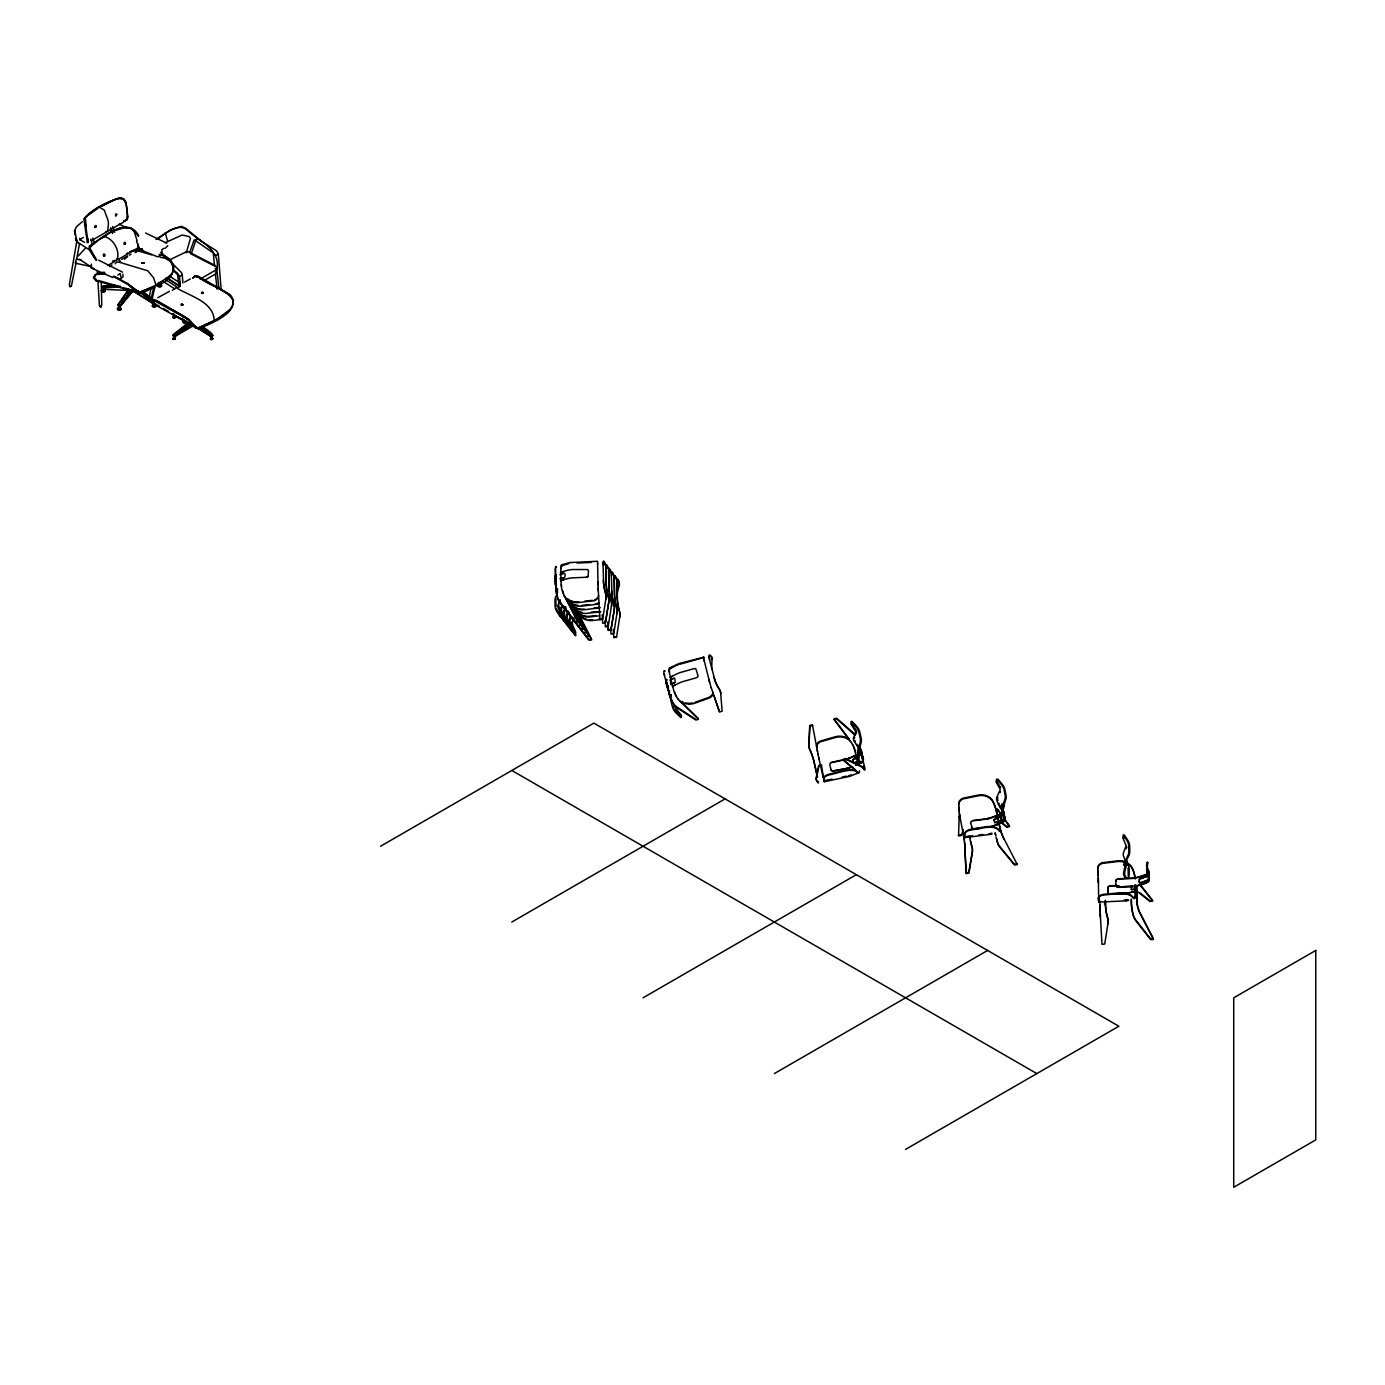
<?xml version="1.0" encoding="UTF-8"?>
<svg xmlns="http://www.w3.org/2000/svg" width="1385" height="1385" viewBox="0 0 1385 1385"><rect width="100%" height="100%" fill="white"/><g stroke="black" fill="none" stroke-linecap="round" stroke-linejoin="round"><path stroke-width="1.5" d="M179.738 317.979L198.159 328.003L214.208 320.818C213.636 301.341 189.849 296.407 176.207 287.613L172.381 290.313M167.758 245.716L165.421 248.157M1147.905 871.148L1149.169 876.601A4.761 3.74 -3.5 0 1 1147.784 880.15L1146.797 880.721A45.584 30.383 -38.1 0 1 1144.443 881.639L1142.106 882.124A17.641 11.755 -1.1 0 1 1140.98 882.47C1138.297 884.167 1138.176 877.986 1140.894 878.315A17.641 11.755 -1.1 0 0 1142.019 877.969L1143.56 877.415A47.35 31.543 -38.2 0 1 1146.503 876.48L1147.126 876.272A4.276 2.268 0.6 0 0 1148.667 874.022M104.481 287.318L104.394 289.361L128.961 290.504M192.169 324.99L192.879 326.029L174.77 336.572L174.718 334.685M138.362 244.366L137.929 248.088L130.207 251.845M158.825 282.696L158.756 284.375L158.531 282.367M959.078 817.808L959.372 816.561L960.013 818.327M859.704 745.719L859.566 748.627A19.113 13.746 -15.4 0 0 860.449 753.267L862.786 758.426A4.276 3.082 -15.4 0 1 862.18 761.317M860.154 745.667L860.033 748.575A18.628 13.4 -15.4 0 0 860.881 753.094M711.7 669.319L712.028 658.412A19.13 7.185 -14.6 0 0 711.076 656.126L710.297 655.399A9.331 1.818 68.8 0 0 709.449 659.433L714.21 677.594A8.397 1.645 68.8 0 0 718.348 687.445L719.213 688.812A19.13 12.811 -13.2 0 1 720.65 692.967L722.139 711.163L719.525 712.08L711.267 687.739M131.887 291.889L119.681 306.674C122.122 302.207 118.66 308.526 117.985 304.648L128.77 289.188M860.76 751.241L862.716 756.037A4.761 3.428 -15.4 0 1 862.249 758.98M858.371 752.713L860.726 743.97A18.559 14.681 6.2 0 0 861.054 737.616L859.895 732.405A18.559 14.681 6.2 0 0 856.796 726.398L852.052 721.395M823.902 780.396L824.231 781.729L824.04 780.655M76.192 262.371L75.292 263.011L76.106 259.722M1003.658 803.854L1003.658 802.919M161.56 254.892C179.929 260.086 175.531 279.58 158.323 284.773L160.037 286.245L160.643 284.479M158.565 284.721L159.362 285.622M100.136 306.777L101.14 306.76M99.98 306.327L100.949 306.12M159.985 282.54L160.92 281.917M214.208 320.818C222.916 316.975 241.077 304.544 229.218 294.797L197.916 276.723L194.835 276.186M127.472 218.605C126.606 211.801 128.857 195.666 117.344 198.713C106.022 203.924 92.483 208.893 84.675 218.778L88.19 242.496L87.861 238.774M232.992 304.25L233.373 301.255C227.486 288.34 209.654 286.522 199.682 277.762L194.61 276.359L192.861 278.004M1147.576 872.619L1149.221 878.696A4.778 3.74 -3.5 0 1 1148.373 881.778L1146.832 882.799A53.825 35.871 -38.1 0 1 1144.062 883.855L1142.348 884.478A18.092 12.05 -1.1 0 1 1141.205 884.825L1137.604 885.863A18.092 12.05 -1.1 0 1 1131.458 886.833L1131.787 885.673M1139.353 879.787L1141.084 878.609A18.092 12.05 -1.1 0 0 1142.227 878.246L1144.356 877.484A45.584 30.383 -38.1 0 1 1146.711 876.722L1147.715 876.341M69.302 284.929L76.937 240.332M557.116 588.625L556.58 594.13L557.185 591.932A18.628 9.833 0.6 0 0 557.151 589.231M557.566 588.66L557.03 594.165L557.636 591.966M605.435 622.229L608.725 602.008A19.13 15.027 -0.7 0 0 608.448 596.883L607.946 595.1A8.397 1.264 81 0 1 606.301 584.401L605.989 568.369A8.397 1.264 81 0 1 607.392 566.794L607.876 567.954A19.13 10.076 -1.5 0 1 608.05 568.456M666.393 679.394L666.254 680.173A4.778 3.186 -15.6 0 0 666.098 682.943L668.072 685.939M569.806 562.57L597.627 561.271L597.627 564.474M1126.542 900.821L1098.738 902.12L1098.374 881.172M76.712 259.064L79.447 243.881M149.165 297.74L151.173 287.647M853.022 759.863L857.194 757.11L858.302 757.612M71.449 285.795L75.898 263.6M862.768 761.611L862.872 761.023A17.209 13.608 6.2 0 0 862.63 757.543L861.47 752.332A17.209 13.608 6.2 0 0 860.172 748.973L859.081 747.242M164.971 279.528C180.102 273.226 171.74 256.727 159.188 254.321M173.142 271.235C175.964 263.237 167.066 257.575 160.089 257.316M137.929 248.088L138.24 246.703M151.138 298.97L153.839 286.764M151.9 299.991L155.137 286.176M996.992 781.313L997.892 779.062L1002.099 784.1A18.559 13.383 13.4 0 1 1004.991 789.9L1005.977 794.782A18.559 13.383 13.4 0 1 1005.458 800.582L1000.939 814.674A22.247 17.174 -16.1 0 0 1000.507 817.063A7.167 1.316 -77.4 0 0 1000.455 817.721L1000.472 818.241A8.448 1.939 -79.8 0 0 1000.524 818.743A9.453 2.406 -81 0 0 1000.628 819.141L1001.58 821.305A5.852 1.835 -83.9 0 0 1002.48 822.015L1003.502 821.149A4.276 3.307 -16.1 0 0 1004.506 818.068L1002.913 812.233A19.113 14.75 -16.1 0 1 1002.515 809.723M78.149 256.086L85.541 248.071M675.447 705.813C673.266 709.847 688.934 725.376 675.638 712.6A18.559 15.633 -1.6 0 1 672.331 706.471L670.963 701.018A18.559 15.633 -1.6 0 1 670.981 694.526M676.226 706.54C675.101 710.695 683.792 715.058 680.918 717.205M617.243 593.559L619.182 585.076A19.13 10.076 -1.5 0 0 618.939 581.631L618.42 580.367A9.331 1.402 81 0 0 616.862 582.115M1104.468 904.163L1105.455 900.267M123.282 276.533L121.516 277.935M159.656 255.532L157.89 256.935L140.058 249.664L136.526 241.371M994.049 819.678L997.789 817.756L994.066 819.868M101.919 290.244L104.446 290.088L102.144 289.829M191.217 253.94L196.237 239.207M862.716 761.837L861.747 762.997A5.782 2.077 -86.4 0 1 860.76 762.633L859.41 760.919A8.379 2.476 -83.9 0 1 859.185 760.469L858.96 759.101A21.641 15.564 -15.4 0 1 859.098 756.885L860.397 747.917L858.423 752.713M186.282 252.832L190.42 238.497L189.208 236.558L181.989 235.052L165.213 242.739M103.771 254.528L103.788 255.965M124.286 242.687L124.858 244.401L125.62 243.362L124.529 242.358M189.537 252.711L194.229 239.795L213.238 252.884L214.571 266.197M963.337 829.546L961.277 835.519L958.541 835.969L959.182 815.644L960.117 818.795M856.674 732.128L855.965 734.067M175.185 335.759L173.731 336.053L173.004 334.72L188.291 322.792M87.792 240.73L87.342 242.687L83.844 218.778C92.76 208.408 107.13 201.691 120.287 197.743L123.577 198.696L125.602 201.414L127.835 216.32L127.143 219.626L123.646 221.583L127.281 219.522L127.541 215.852M94.838 275.459L94.111 277.294L96.206 279.839L93.99 277.26L95.444 274.576L105.139 273.711M97.625 271.373L98.075 272.741L101.036 272.897M1126.888 846.945L1126.178 848.693M561.358 606.942C557.099 609.14 571.555 632.149 559.696 615.286A18.559 13.694 11.2 0 1 559.176 614.351M561.877 608.188C558.865 610.352 575.191 636.425 562.466 618.87A18.559 13.694 11.2 0 1 562.189 618.42M566.88 614.144L566.552 619.51M569.65 617.727L569.322 623.111M570.187 618.974C566.811 620.844 583.985 647.384 570.776 629.656A18.559 13.694 11.2 0 1 569.46 626.834M112.86 277.571L91.306 268.049L91.375 264.137M560.077 599.705L557.618 606.353L560.908 614.109L560.51 617.017L556.926 611.685A18.559 13.694 11.2 0 1 555.091 605.695L554.987 600.761A18.559 13.694 11.2 0 1 556.112 595.896M560.44 601.384C553.29 602.821 570.88 629.985 557.757 611.46M565.617 606.89L563.193 612.914L563.782 615.909M565.98 608.569C558.64 611.841 578.393 639.628 565.236 622.471A18.559 13.694 11.2 0 1 564.007 619.874M568.75 612.17C561.427 615.234 581.129 643.35 568.006 626.072A18.559 13.694 11.2 0 1 567.608 625.379M573.927 617.675L571.503 623.7L572.092 626.695M574.29 619.355C568.196 624.237 578.791 631.768 574.879 634.797M1115.877 885.05A2.787 2.077 -3.7 0 0 1118.699 887.023L1132.186 885.881M991.902 834.168L964.497 837.683L964.808 834.341A7.046 3.67 -9.9 0 1 969.379 830.29M70.86 286.158L69.7 286.591M100.828 306.916L101.33 306.31M1128.602 877.207L1128.723 876.895A17.209 12.69 11.2 0 0 1129.19 873.693L1129.104 868.759M76.625 259.324L81.022 259.791M162.01 249.612L161.647 254.39M853.073 759.638L858.181 757.474M152.748 305.566L153.596 304.475M155.674 305.185L152.939 305.618M174.856 316.594L173.766 316.23M175.116 316.628L173.038 317.2M173.766 337.888L173.263 338.979M175.116 338.286L174.614 339.186M175.376 338.684L173.038 339.567L174.614 337.784M210.589 334.945L211.23 336.053L212.753 335.534M211.264 337.888C208.72 342.043 215.887 337.784 210.762 337.992M210.381 339.204L211.628 337.819M212.874 338.684L211.005 339.308M1000.074 792.584L1000.524 791.683M561.081 574.221C566.448 569.477 566.5 580.177 561.167 578.376L561.202 580.453L566.932 578.809A18.092 12.05 -1.1 0 1 573.061 577.839L586.513 577.233A2.787 2.077 -3.8 0 0 588.192 576.212L588.469 571.001A2.787 2.077 -3.7 0 0 587.621 569.564L572.905 569.529A18.092 12.05 -1.1 0 0 566.759 570.499L561.046 572.144L561.081 574.221L559.852 574.758M173.073 313.616L174.112 314.378M861.435 762.494L860.812 763.066A5.852 2.112 -86.4 0 1 859.687 762.737L858.371 761.058A9.453 2.787 -83.9 0 1 858.215 760.729A8.448 2.285 -82.8 0 1 858.077 760.278L857.99 759.811A7.167 1.575 -80.8 0 1 857.938 759.274L857.938 759.205A22.247 15.997 -15.4 0 1 858.077 756.989L859.392 747.952L857.419 752.817L857.575 750.826L859.825 743.745A17.641 13.954 6.2 0 0 860.137 737.72L858.977 732.492A17.641 13.954 6.2 0 0 856.034 726.796L851.082 721.429L850.996 724.113L855.688 731.418L853.714 737.495A22.247 9.885 -10.4 0 0 853.385 738.88L853.385 738.932A7.167 2.008 58 0 0 853.402 739.313L853.472 739.728A8.448 1.939 55.9 0 0 853.61 740.196M70.704 286.626L69.51 286.089M97.314 270.508L97.331 273.087L103.944 272.36M1127.477 877.363L1126.195 878.228A5.852 2.458 -78.9 0 1 1125.001 877.449L1123.824 875.216A9.453 3.393 -75.9 0 1 1123.702 874.801A8.448 2.839 -74.7 0 1 1123.599 874.281L1123.581 873.814A7.167 2.077 -72.4 0 1 1123.599 873.156L1123.599 873.087A22.247 17.434 -3.5 0 1 1124.031 870.732L1125.849 861.626M153.198 300.147L152.817 302.086M854.043 763.204C866.387 755.223 852.294 768.952 852.848 759.846M131.073 289.863L120.287 305.341L117.95 305.012M118.019 305.081L127.61 291.369M131.125 290.331L120.339 305.756L118.14 305.566L119.56 304.873M121.291 302.951L124.702 298.087M128.095 293.239L130.363 290.002M1123.529 864.863L1127.321 856.64A17.641 13.019 11.2 0 0 1128.844 851.221L1128.758 846.27A17.641 13.019 11.2 0 0 1127.009 840.591L1123.235 834.947L1122.819 837.856L1126.143 845.629L1123.65 852.277A22.247 11.738 0.6 0 0 1123.218 853.835A7.167 1.956 69.3 0 0 1123.183 854.337L1123.218 854.822A8.448 1.922 66.9 0 0 1123.304 855.359L1123.322 855.393A9.453 1.922 65.7 0 0 1123.443 855.895L1125.278 860.674M186.317 252.139L188.308 251.637L214.45 265.106A3.307 1.852 53 0 1 216.649 267.98L218.882 288.132M115.18 263.791L116.755 261.869L119.456 262.267L147.779 270.785L153.614 277.9L156.055 285.206L139.591 292.287L127.351 283.579M135.678 252.226L137.842 250.131L142.793 250.027M119.993 306.76L132.198 291.975M670.253 679.897L670.998 684.415L675.222 682.389L674.668 677.992L670.253 679.897L672.054 678.91A18.092 9.608 -14 0 1 673.093 678.356M135.037 252.503L139.66 249.889M118.4 307.816C116.028 310.881 123.629 309.011 119.56 307.591M104.758 273.797L96.032 274.455M193.346 277.623L194.921 276.048M104.637 272.43L102.3 272.81M127.368 219.194L123.629 221.271M110.54 286.955L120.824 286.505L102.698 287.336C102.698 285.899 101.676 286.747 102.784 287.82L118.868 287.111M1124.43 865.088L1127.373 861.245L1125.035 870.801A21.641 16.966 -3.5 0 0 1124.637 873.121L1124.689 874.679A8.379 3.012 -75.9 0 0 1124.828 875.13L1126.092 877.519A5.782 2.424 -78.9 0 0 1127.078 878.298L1128.013 878.021M169.939 275.528L171.688 273.763M862.266 761.75L862.751 761.213A4.778 3.428 -15.4 0 0 863.219 758.253L860.258 751.172L861.66 753.371A4.276 1.904 -10.4 0 1 860.795 755.223M192.74 277.796L195.458 275.84L197.709 275.944L229.841 294.434C243.968 311.123 209.949 324.315 197.899 328.816L153.354 303.782L151.813 301.601L153.666 299.974L155.587 300.233L184.672 316.715L196.428 327.708L188.724 319.191L156.592 300.597L153.043 300.337M555.991 574.585L556.026 574.55A4.778 3.74 -3.5 0 0 555.143 577.666L556.268 581.648M666.895 679.446L666.427 679.948A17.209 14.491 -1.6 0 0 666.687 683.705M964.497 837.683L963.579 835.242M230.256 309.478L216.302 319.519L198.159 328.003M127.524 256.277L124.615 258.856L127.524 256.277L121.638 259.376M561.479 617.139L561.531 617.104A18.559 13.694 11.2 0 1 561.012 615.563M168.987 276.515L153.977 286.418M156.886 239.501C164.902 234.532 176.259 222.95 185.971 229.114C197.986 241.215 220.873 248.382 216.926 269.348L200.132 279.077M121.084 278.472L119.526 279.095L115.561 277.467M161.439 255.169L159.881 255.792M156.038 239.311L170.251 230.135L181.539 226.378L185.85 228.438L202.47 242.081M188.343 323.242L173.073 335.966L174.735 336.105L190.022 324.211M176.414 333.508L187.529 324.834M176.657 333.647L187.789 324.99M189.97 323.761L173.454 335.793M138.119 236.229C127.472 215.246 102.473 238.151 90.06 246.097L90.008 249.265L94.041 257.35M94.388 242.669L89.679 247.967L96.794 260.103M82.286 221.739L76.521 226.655L74.634 230.602L77.093 241.752M860.847 752.921L860.899 752.903A4.778 2.112 -10.4 0 0 861.608 751.034L859.721 747.883A18.628 8.275 -10.4 0 1 859.341 747.086M1135.527 892.252L1136.756 891.698L1136.808 886.036A8.345 2.303 74 0 1 1136.808 885.5M102.542 289.534L101.919 289.863C101.018 292.858 106.991 290.729 103.754 289.465M104.602 290.556L101.815 290.296M109.519 266.664L111.977 264.95M160.85 282.228L156.055 285.206M157.682 297.792L169.386 291.335M69.666 286.331L70.652 286.366M1147.957 874.073L1148.217 873.9A4.778 2.528 0.6 0 0 1149.083 871.858L1147.438 867.806A18.628 9.833 0.6 0 1 1147.178 864.43L1147.75 862.249L1147.247 867.737A18.628 14.612 -3.5 0 0 1147.524 872.74M97.539 208.564L85.281 217.255L86.13 226.603M135.817 251.793L137.513 250.772L151.606 254.857M95.825 241.786L97.4 240.834M83.342 237.372L79.655 239.917L79.811 238.307L80.642 240.176L84.433 242.306M117.863 274.992L119.751 273.849M831.502 762.65L844.677 759.828A18.092 10.682 -12.6 0 0 850.615 757.924L859.981 753.475L847.291 758.859L832.143 762.165A2.787 2.251 -10.3 0 0 829.909 764.918L830.931 769.575A2.787 2.251 -10.3 0 0 832.073 770.96L846.633 768.588A18.092 10.682 -12.6 0 0 852.571 766.684M102.386 237.787L106.576 235.381M95.842 225.72L95.063 227.434L96.067 227.365L95.513 225.599L94.734 227.296L95.963 225.859M115.699 215.731L116.565 214.692L115.457 214.069L116.028 215.852L116.79 214.138L115.561 215.593M91.289 240.748L123.369 222.223M124.84 242.358L123.992 244.124L125.1 244.072L125.083 242.635M104.048 256.225L104.031 254.199M107.614 265.556L114.695 261.471M119.023 258.96L133.202 250.772L142.136 249.058M129.359 255.204L131.021 254.251M142.136 263.167L143.988 262.89M143.901 262.804L142.049 263.081M122.919 275.373L122.867 274.161M134.657 291.56L131.177 291.473M158.323 284.773L145.512 291.525L139.47 293.17L95.877 280.67L93.418 277.814L95.963 274.317M161.127 252.295L181.573 272.724L182.266 274.888L179.461 276.515L180.344 285.068M196.531 238.22L216.579 250.823L218.311 254.078L215.506 255.706L213.706 254.148M184.569 282.107L190.351 278.939M155.258 305.444L152.991 305.098L154.93 304.839M204.218 280.497L217.306 272.949L215.246 271.893M201.518 292.893L203.405 292.893M203.405 292.962L201.518 292.962M173.263 316.75L175.202 316.68M192.048 324.938L193.311 325.129M153.545 300.233L188.1 319.554L192.619 325.267M173.263 338.407L174.752 338.061M173.038 338.858L174.995 338.563M201.396 327.31L212.84 335.568M197.362 327.951L210.987 336.572L210.935 334.737M210.762 338.407L212.355 338.252L210.641 338.286M210.555 338.858L212.494 338.563M212.13 339.186L212.13 338.2M669.959 677.49L671.483 676.624A18.092 9.608 -14 0 1 672.521 676.07M380.563 846.252L593.853 723.109L1118.872 1026.233L905.582 1149.377M672.244 686.648L673.768 685.783A18.092 9.608 -14 0 1 674.807 685.229M511.827 922.029L725.099 798.885M643.073 997.806L856.363 874.679M774.319 1073.6L987.609 950.456M671.292 684.588L673.197 683.48A18.092 9.608 -14 0 1 674.235 682.926M162.322 249.265L164.209 248.227M112.081 232.351L113.83 231.399M1001.944 813.653L1000.922 814.138A53.825 38.607 -37.8 0 0 998.118 815.28L996.404 816.025A18.092 11.894 -11.5 0 1 995.244 816.475M1002.359 821.946L1002.48 821.876A54.933 39.386 -37.8 0 1 999 823.521L998.152 823.885A17.641 11.582 -11.5 0 1 996.75 824.439M101.711 206.157C108.584 203.716 116.842 195.181 124.442 199.907L125.81 203.682M170.459 259.445L186.715 251.62M1001.632 813.48L1000.732 813.913A54.933 39.386 -37.8 0 0 997.321 815.28L996.49 815.644A17.641 11.582 -11.5 0 1 995.088 816.215M859.306 755.985A47.35 35.006 -49.1 0 0 856.865 757.128L855.411 757.872A17.641 10.422 -12.6 0 1 854.337 758.374M859.289 756.262A45.584 33.707 -49.1 0 0 857.661 757.041L855.636 758.08A18.092 10.682 -12.6 0 1 854.545 758.599M669.717 667.83L678.892 663.571L703.788 657.234M670.15 668.643L675.326 666.012M670.6 677.04L675.793 674.408A18.092 9.608 -14 0 1 681.541 672.175L693.798 668.713A2.787 2.355 -20.3 0 1 695.859 668.851L698.109 676.07A2.787 2.355 -20.3 0 1 696.084 677.871L683.826 681.333A18.092 9.608 -14 0 0 678.079 683.567L672.885 686.198M151.19 287.803L139.591 292.287M100.153 306.57L101.157 306.552M859.306 753.544L859.202 753.596A54.933 40.615 -49.1 0 0 855.982 755.137L855.186 755.552A17.641 10.422 -12.6 0 1 853.852 756.175M1147.663 874.229L1146.676 874.627A53.825 35.871 -38.1 0 0 1143.889 875.562L1142.192 876.168A18.092 12.05 -1.1 0 1 1141.032 876.532L1137.431 877.553A18.092 12.05 -1.1 0 1 1131.303 878.523L1118.561 879.025A2.787 2.077 -3.7 0 0 1115.825 881.206M115.422 230.533L125.273 227.417L131.367 228.283L134.224 231.797L137.115 240.609M126.52 253.507L127.835 252.901M709.085 697.313L695.045 702.282M1002.03 815.903L1001.338 816.198A45.584 32.686 -37.8 0 0 998.949 817.15L996.819 818.085A18.092 11.894 -11.5 0 1 995.659 818.535M703.442 656.628L704.013 659.745M824.231 781.729L849.767 776.362L858.977 772.605M676.399 665.51L677.957 664.887M1001.77 815.713L1001.182 815.973A47.35 33.95 -37.8 0 0 998.169 817.167L996.629 817.825A17.641 11.582 -11.5 0 1 995.503 818.275M1002.151 820.162A45.584 32.686 -37.8 0 1 999.797 821.27L997.46 821.946A17.641 11.582 -11.5 0 1 996.334 822.378M849.299 758.166L847.585 758.772M594.252 600.657L578.826 602.544A13.711 10.768 -0.7 0 1 575.191 602.562L572.819 602.094A14.196 10.976 4.9 0 1 564.664 596.364L563.868 594.944A9.28 2.562 74 0 1 561.098 584.037L560.787 567.971A9.28 2.562 74 0 1 562.985 565.201M561.167 578.376L559.921 578.74M963.666 834.999L964.445 836.696L964.67 833.649A7.046 3.636 -10.1 0 1 969.258 829.615L984.666 826.914A13.711 7.081 -10.1 0 1 988.249 826.551L990.535 826.551A14.196 7.427 -14.3 0 1 998.152 829.148L998.723 829.875A8.345 1.42 69.9 0 0 999.658 827.503L997.2 815.436L987.661 818.622L972.928 820.491M997.373 815.713L991.643 817.808A18.092 11.894 -11.5 0 1 985.531 819.262L972.928 820.786A2.787 2.077 -0.9 0 0 970.591 823.175M998.464 821.599L994.811 822.725L993.893 819.591M998.62 821.876L994.517 822.5M987.193 827.191A17.641 11.582 -11.5 0 0 992.872 825.858L999.035 823.937L993.322 826.031A18.092 11.894 -11.5 0 1 987.211 827.503M560.302 572.507L562.016 571.901A18.092 12.05 -1.1 0 1 563.158 571.538M560.475 580.8L562.172 580.194A18.092 12.05 -1.1 0 1 563.331 579.848M851.394 774.873L848.312 775.738M103.39 287.716L104.36 287.214L104.394 289.361M129.965 251.672L142.049 248.798M969.396 830.325L984.804 827.607A13.711 7.081 -10.1 0 1 988.388 827.26L990.691 827.243M859.271 772.259A9.28 2.389 66.1 0 1 857.765 772.38L856.951 771.774A14.196 6.44 -16.4 0 0 848.832 770.441L846.46 770.77A13.711 6.059 -12.3 0 0 842.894 771.445L827.832 775.323A7.046 3.151 -12.2 0 0 823.867 779.149M685.644 702.939A14.196 9.28 -8.6 0 0 689.124 703.286L691.53 703.164A13.711 9.176 -13.2 0 0 692.708 702.939M689.315 704.117L691.721 703.944A13.711 9.176 -13.2 0 0 695.235 703.061L709.83 697.798A7.046 4.692 -13.4 0 0 712.738 692.361M105.797 231.936L107.736 230.793L108.411 224.076A11.444 6.613 60 0 0 107.753 219.505L104.239 210.053L99.633 207.352M847.291 758.859L844.919 759.482M159.431 284.6L158.34 285.171A1.835 1.056 0 0 0 158.6 286.747A1.835 1.056 0 0 0 161.352 286.401A1.835 1.056 0 0 0 160.296 284.894M561.721 564.751L569.945 562.552M561.981 565.634L568.456 563.799M1131.268 889.464L1135.284 889.17L1131.874 889.776M1119.218 894.017L1123.46 893.844A18.092 12.05 -1.1 0 0 1129.606 892.875L1135.319 891.247L1129.433 892.598A17.641 11.755 -1.1 0 1 1123.443 893.55L1110.701 894.035M1136.15 896.389L1137.016 896.147L1135.804 896.216M679.862 664.263L703.701 657.529M989.738 818.102L986.743 818.777M812.58 725.48L809.896 726.225L808.996 745.251A19.13 13.815 -13 0 0 809.879 749.891M1102.702 895.125L1118.18 893.654A13.711 7.219 -1.5 0 1 1121.815 893.585L1124.187 893.775A14.196 7.669 -5.7 0 1 1132.324 897.013L1133.086 897.878A9.28 2.562 74 0 0 1135.579 895.403L1135.371 885.361M1128.654 900.354L1126.42 900.839M991.92 833.216L988.89 833.787M821.565 765.611L818.864 766.286L816.388 778.335A19.13 8.448 -12.3 0 0 816.873 781.192L817.462 782.161A9.331 1.125 72.3 0 0 818.448 781.763M1002.48 822.015L1003.502 820.439A16.637 11.998 13.4 0 0 1003.45 817.514M1127.909 899.592L1126.265 899.921M599.22 607.305L594.113 607.963M817.254 781.348L816.7 780.447A19.13 8.448 -12.3 0 1 816.232 777.591L818.691 765.541L821.392 764.866L823.988 780.724L832.125 779.132M842.236 777.002L846.287 776.171M996.715 839.345L997.598 842.79A19.13 14.819 -7.9 0 0 1000.005 847.378L1014.547 865.019L1017.3 864.621L1003.952 838.687A8.345 1.42 69.9 0 1 1000.316 828.594L996.75 812.129A9.28 1.575 69.9 0 0 993.01 801.499L992.231 800.132A14.196 10.993 -7.9 0 0 984.146 795.059L981.792 794.8A13.711 10.647 -13.4 0 0 978.191 795.094L962.869 798.245A7.046 5.471 -13.4 0 0 958.662 803.958L959.026 809.29M1123.997 900.181L1126.126 899.938M958.403 835.276L961.138 834.809M211.23 335.257L212.424 335.655L200.877 327.743M1135.146 890.953L1135.215 894.848A8.345 2.303 74 0 1 1132.982 897.064L1132.289 896.303A14.196 7.669 -5.7 0 0 1124.205 893.013L1121.798 892.892A13.711 7.219 -1.5 0 0 1118.162 892.944L1102.685 894.416A7.046 3.705 -1.5 0 0 1098.444 898.069L1098.738 902.12M595.256 603.929L597.056 603.531A7.046 5.54 -0.7 0 0 598.095 603.098M980.892 827.953L974.59 828.715A2.787 2.077 -0.9 0 1 971.422 826.983M974.607 829.026L980.909 828.265M966.418 836.505L972.547 835.761M978.676 835.016L982.761 834.532M848.624 769.766L846.304 770.025A13.711 6.059 -12.3 0 0 842.738 770.701L827.624 774.596A7.046 3.116 -12.3 0 0 823.781 777.574M584.678 601.194L592.486 600.328M581.579 605.435L589.404 604.57M591.031 612.187L596.883 611.547M600.813 611.824L587.136 613.33A13.711 10.768 -0.7 0 1 583.5 613.347L581.129 612.88A14.196 10.976 4.9 0 1 572.974 607.149L572.438 606.266M595.758 615.581L589.889 616.221A13.711 10.768 -0.7 0 1 586.253 616.238L583.881 615.771M599.67 615.84L589.906 616.914A13.711 10.768 -0.7 0 1 586.27 616.931L585.163 616.585M598.528 619.164L602.665 618.645M605.435 626.141L608.205 625.83M613.745 636.927L616.515 636.615M575.571 604.985L577.943 605.453M566.898 599.064L567.417 599.965A14.196 10.976 4.9 0 0 575.606 605.643L577.96 606.145A13.711 10.768 -0.7 0 0 581.596 606.128L597.073 604.241A7.046 5.505 -0.9 0 0 599.047 603.202M579.086 608.759L580.713 609.036A13.711 10.768 -0.7 0 0 584.349 609.019M569.668 602.665L570.187 603.548A14.196 10.976 4.9 0 0 578.376 609.244L580.731 609.746A13.711 10.768 -0.7 0 0 584.366 609.729L599.826 607.825A7.046 5.505 -0.9 0 0 600.346 607.634M577.112 611.564A9.28 2.562 74 0 0 577.701 612.914L578.497 614.334A14.196 10.976 4.9 0 0 586.686 620.03L589.04 620.532A13.711 10.768 -0.7 0 0 592.676 620.515L602.683 619.337L605.955 598.424A19.13 15.027 -0.7 0 0 605.678 593.282L605.176 591.516A8.397 1.264 81 0 1 603.531 580.817L603.029 564.162A9.331 1.402 81 0 1 604.57 562.414L605.089 563.66A19.13 10.076 -1.5 0 1 605.505 565.703A19.13 10.076 -1.5 0 0 605.106 564.353L604.622 563.176M1122.283 861.176L1123.529 861.297A14.196 11.028 4.7 0 1 1125.78 862.111M575 621.467L577.77 621.276L566.153 598.701M575.017 622.159L577.787 621.986L564.162 595.55M577.787 625.76L580.557 625.587L566.932 599.151M580.54 628.651L583.31 628.478L569.477 601.609A8.345 2.303 74 0 1 568.958 600.398M580.557 629.344L583.31 629.171L569.408 602.129A9.28 2.562 74 0 1 568.525 600.069M583.327 632.945L586.08 632.772L572.178 605.73M586.097 636.546L588.85 636.373L574.931 609.313A9.28 2.562 74 0 1 574.065 607.253M115.145 285.293L103.096 285.847L101.953 287.041M577.026 563.02L591.464 562.448M1116.899 885.482L1110.545 885.742A2.787 2.077 -3.7 0 0 1107.792 887.923L1107.879 892.078A2.787 2.077 -3.7 0 0 1109.974 894M1119.045 885.707L1110.562 886.054A2.787 2.077 -3.7 0 0 1107.81 888.235L1107.896 892.39A2.787 2.077 -3.7 0 0 1109.333 894.121M1131.458 886.833L1118.716 887.335A2.787 2.077 -3.7 0 1 1115.894 885.361L1115.791 880.912A2.787 2.077 -3.7 0 1 1118.543 878.713L1131.285 878.211A17.641 11.755 -1.1 0 0 1137.258 877.276L1140.859 876.238A17.641 11.755 -1.1 0 0 1142.261 875.787L1143.092 875.493A54.933 36.599 -38.2 0 1 1146.468 874.385L1147.611 873.9A4.276 2.251 0.6 0 0 1148.39 873.26M145.598 233.009L166.771 243.171M119.681 308.959C115.128 307.47 121.69 310.759 120.114 307.764M999.797 821.27L999 821.27A47.35 33.95 -37.8 0 0 1001.944 819.868M192.879 325.008L191.113 325.008L174.77 336.572M112.601 261.055L116.859 260.207C120.634 251.377 113.691 238.93 104.498 236.593M1144.443 881.639L1143.646 881.57A47.35 31.543 -38.2 0 0 1146.572 880.41L1147.196 880.081A4.276 3.359 -3.5 0 0 1148.719 876.688M154.462 302.951L138.171 291.023M574.186 601.713L575.173 601.852A13.711 10.768 -0.7 0 0 578.809 601.834M1122.162 860.968L1121.158 860.829A13.711 10.768 -0.7 0 0 1117.539 860.847L1102.096 862.734A7.046 5.54 -0.7 0 0 1097.855 868.118L1098.063 872.827M154.93 304.458C149.77 303.921 156.263 308.786 155.258 304.735M174.614 316.126L173.263 316.334L173.627 317.529M174.752 316.421L173.038 317.909L175.202 317.909L174.995 316.334M174.129 316.836L175.202 317.2M173.506 317.667L175.202 317.39L174.752 316.386M211.628 338.494L212.701 338.858M211.628 339.273L210.555 339.048M174.527 335.257L173.437 335.88M173.506 339.308L175.202 339.048L174.493 337.888M582.289 612.464L581.111 612.17A14.196 10.976 4.9 0 1 578.895 611.322M854.06 763.395L852.831 759.638M75.777 263.271L91.341 266.664M153.354 303.782L155.258 304.198M585.076 616.758L583.899 616.463A14.196 10.976 4.9 0 1 575.745 610.733M1123.547 862.007L1121.175 861.539A13.711 10.768 -0.7 0 0 1117.539 861.557L1102.235 863.409A7.046 5.54 -0.7 0 0 1097.855 868.828M95.877 280.67L98.11 281.224M98.3 280.445L118.971 286.401M123.092 287.595L133.427 290.59M160.193 284.618L160.712 285.674L158.305 285.223M671.275 667.951L670.911 667.795A9.28 3.116 63.1 0 0 669.284 672.591L673.716 690.301A9.28 3.116 63.1 0 0 679.014 700.273L698.542 719.282L695.893 720.062L677.334 707.977A19.13 12.586 -8.8 0 1 673.872 704.619L673.335 703.805A9.331 1.818 68.8 0 1 668.73 692.812M98.681 260.19L122.417 272.135M119.041 224.11L126.416 227.746M191.199 254.009L213.065 265.262M215.229 268.534L216.926 269.417M178.561 317.355L174.527 315.52L185.867 321.441M182.335 319.312L186.127 321.285M114.28 276.342L127.281 283.354L137.565 291.768M93.107 268.136L94.37 268.811M191.667 324.696L193.207 325.596M155.639 304.077L159.344 306.206M163.049 308.353L168.624 311.556M172.329 313.702L176.034 315.849M175.202 338.858L173.125 338.286M511.827 770.476L1036.828 1073.6M90.562 250.598L77.162 241.925L78.252 242.929M134.501 291.646L153.493 303.575M134.241 291.785L153.25 303.713M197.622 327.795L211.23 336.434M167.55 278.281L180.05 286.297M169.091 275.909L179.86 282.886M166.217 277.623L179.946 286.539M165.438 279.597L177.678 287.526M162.841 281.207L174.752 288.911M184.465 321.51L186.075 322.549L184.361 323.536L182.993 322.359L182.526 318.221M148.749 299.749L150.688 300.995M677.144 707.216L695.703 719.282M857.436 772.137L843.171 760.105L845.837 759.309L860.933 766.563A19.13 8.587 -16.2 0 1 863.53 768.744L863.859 769.298A9.331 1.125 72.3 0 0 864.396 766.303L860.327 748.8A8.397 1.021 72.3 0 0 859.496 745.597M137.236 292.599L127.766 284.444L113.258 276.256M970.591 822.88L972.53 828.663A2.787 2.077 -0.9 0 0 973.17 828.905M117.084 258.614L120.616 261.401M120.097 273.815L121.291 277.692M165.196 232.767L167.654 241.319M143.399 292.564L153.614 300.372M147.191 296.338L150.411 298.814M1147.94 871.13L1149.117 873.97A4.761 2.51 0.6 0 1 1147.715 876.341M173.16 269.85L177.644 273.295L179.461 276.515L173.973 271.148M143.486 292.096L153.683 299.922L152.54 301.272L153.822 303.159M139.937 291.854L153.545 302.294M202.556 326.773C219.782 337.334 212.303 340.52 200.686 328.055M202.348 327.085L212.251 334.806M195.995 328.401L192.446 325.059M1140.149 892.979L1149.914 900.787M1136.912 891.074L1149.931 901.496L1152.684 901.133L1139.318 884.115M1001.805 822.534L1006.722 826.516L1009.44 825.927L1004.869 819.435M998.672 820.578L1006.86 827.209L1009.578 826.62L1003.9 818.57M92.033 267.495L79.464 259.341M855.636 770.025L842.998 759.361L845.664 758.565L860.777 765.818A19.13 8.587 -16.2 0 1 863.374 768L863.669 768.485A8.397 1.021 72.3 0 0 864.136 765.784M680.797 701.433L698.352 718.503M860.777 751.085L862.111 753.267A4.761 2.112 -10.4 0 1 860.864 755.483M160.712 252.555L167.914 259.757M679.793 715.941L676.382 712.132A17.641 14.854 -1.6 0 1 675.672 711.284M566.638 624.133L567.279 620.913M572.178 631.318L572.819 628.097M850.632 741.581L850.026 740.854A14.196 10.145 -8.1 0 0 841.284 736.941L838.894 736.924A13.711 9.903 -13 0 0 835.311 737.547L820.457 741.823A7.046 5.09 -13 0 0 816.786 747.519M1140.582 885.032L1152.684 900.423M577.77 625.051L560.215 602.631A19.13 14.854 4.7 0 1 557.74 597.835L557.462 596.9A8.397 1.264 81 0 1 555.835 586.201M849.161 739.105L833.943 718.867L836.644 718.261L853.437 733.029A19.13 13.677 -8.1 0 1 855.03 734.708M1001.459 814.64L998.048 809.844A9.28 1.575 69.9 0 0 996.75 812.129M1001.632 815.384L998.239 810.606A8.345 1.42 69.9 0 0 997.079 812.666M858.025 745.736L857.021 744.299M569.339 627.613L570.049 624.514M563.799 620.428L564.595 617.468M104.256 289.69L104.723 290.504A1.835 1.056 0 0 1 103.459 292.114A1.835 1.056 0 0 1 101.59 290.642M668.626 688.241L666.67 685.281A4.761 3.186 -15.5 0 1 666.808 682.545M1147.542 871.252L1147.472 872.169M669.665 692.95L669.526 692.742A17.209 14.491 -1.6 0 1 668.436 690.457M1000.68 787.546L997.027 781.867M1000.385 807.819L1001.217 809.255A16.637 11.998 13.4 0 1 1002.03 811.039M568.819 625.83L571.018 629.413M1000.611 808.199L999.191 805.845A5.852 1.42 57.4 0 1 997.892 803.231L996.75 800.063A9.453 2.839 60.3 0 1 996.629 799.543L996.611 799.509A8.448 2.753 61.5 0 1 996.542 798.972L996.542 798.487A7.167 2.666 63.8 0 1 996.611 798.037L996.629 797.985A22.247 11.599 -8.1 0 1 997.217 796.375L1000.299 789.502L996.023 781.884L996.559 779.097L1001.338 784.395A17.641 12.725 13.4 0 1 1004.073 789.9L1005.077 794.782A17.641 12.725 13.4 0 1 1004.575 800.305L1001.545 808.84L1004.419 804.927L1001.944 814.657A21.641 16.707 -16.1 0 0 1001.511 817.011L1001.528 818.57A8.379 2.129 -81 0 0 1001.632 819.002L1002.636 821.305A5.782 1.818 -83.9 0 0 1003.398 822.015L1004.489 820.509A17.209 12.413 13.4 0 0 1004.367 817.288L1003.381 812.389M1000.732 806.659L1000.074 805.533M575.242 609.937L575.727 610.75M577.96 612.741L577.787 612.395A8.345 2.303 74 0 1 577.251 611.183M569.65 601.956L570.17 602.856A14.196 10.976 4.9 0 0 571.503 604.501M855.272 741.339L854.77 740.404M579.034 614.819L591.603 639.264L588.85 639.437L565.755 609.816A19.13 14.854 4.7 0 1 563.608 606.024M575.294 609.348L588.85 635.663M573.494 607.617L586.08 632.062M567.954 600.432L580.54 624.877M577.701 612.914L591.62 639.957L588.867 640.13L560.233 603.341A19.13 14.854 4.7 0 1 557.757 598.545L557.445 597.472A9.331 1.402 81 0 1 555.627 585.578L555.316 569.547A9.331 1.402 81 0 1 556.528 567.071M1126.749 861.574L1128.498 865.469A17.209 12.69 11.2 0 1 1129.104 868.759M1126.697 863.582L1127.321 864.984M618.454 581.163L618.939 582.341A19.13 10.076 -1.5 0 1 619.199 585.768M607.34 565.98L607.859 567.244A19.13 10.076 -1.5 0 1 608.223 568.612M1148.632 871.909L1146.988 867.858A19.113 10.093 0.6 0 1 1146.728 864.396L1147.282 862.214L1146.797 867.702A19.113 14.993 -3.5 0 0 1147.074 872.827L1148.771 878.8A4.276 3.359 -3.5 0 1 1147.784 881.778L1146.624 882.505A54.933 36.599 -38.2 0 1 1143.248 883.803L1142.417 884.097A17.641 11.755 -1.1 0 1 1141.032 884.548L1137.431 885.569A17.641 11.755 -1.1 0 1 1131.441 886.521M556.32 585.076L555.247 582.392A4.761 2.51 0.6 0 1 556.095 580.35M1123.962 838.254L1124.36 834.965L1127.84 840.366A18.559 13.694 11.2 0 1 1129.675 846.356L1129.762 851.29A18.559 13.694 11.2 0 1 1128.169 857.003L1124.326 865.106M1003.156 810.519L1004.004 813.255A4.761 2.493 -8.1 0 1 1003.415 814.969M1002.723 810.64L1004.09 815.973A4.276 3.307 -16.1 0 1 1003.969 817.704M138.742 235.883C127.628 214.502 102.126 238.185 89.246 246.149L89.09 249.369L96.171 260.467M110.471 228.715L111.891 232.576M76.469 240.921L75.552 238.393L76.279 240.436M713.846 695.322L719.334 711.301M851.879 723.697L856.605 730.968M112.774 226.499L114.678 232.264M110.783 227.659L112.687 233.424M92.778 238.047L94.682 243.829M90.769 239.207L92.674 244.972M711.371 688.241L709.414 681.541M997.892 800.391L997.737 799.837A8.379 2.528 60.3 0 1 997.615 799.318A8.085 2.631 61.5 0 1 997.564 798.833L997.633 797.985A21.641 11.288 -8.1 0 1 997.875 797.154M555.195 579.778L556.303 583.708M610.716 598.701L611.218 600.467A19.13 15.027 -0.7 0 1 611.495 605.609L608.223 626.539L605.453 626.834L605.106 620.532M709.691 682.407L709.207 680.779M997.304 841.734L996.369 837.994M971.629 845.646L971.197 843.898M709.016 680.035L709.328 681.022M971.041 843.257L972.131 847.499A19.13 14.854 -13.4 0 1 972.374 852.623L968.929 873.104L966.193 873.641L964.756 845.3M709.155 680.364L703.805 659.104M970.868 842.599L971.093 843.621M996.577 838.981L996.196 837.302M970.695 841.907L970.902 842.894M970.521 841.214L970.712 842.132M671.084 696.326L670.686 694.56M704.082 660.264L704.411 661.389M970.521 841.353L969.76 838.202M995.434 834.289L995.85 835.882M995.677 835.172L995.261 833.51M969.587 837.423L969.846 838.375M963.562 834.514L963.908 837.683M995.088 832.766L995.365 833.77M969.413 836.678L969.673 837.683M823.209 777.504L819.141 759.309M817.566 777.262L814.19 762.183A9.331 1.125 72.3 0 0 810.45 750.826M817.306 776.76L813.93 761.681A8.397 1.021 72.3 0 0 810.571 751.449L809.706 749.164A19.13 13.815 -13 0 1 808.823 744.507L809.723 725.48L812.406 724.736L817.34 750.583M969.258 835.951L969.535 837.007M819.21 759.724L818.864 757.993M818.708 757.301L818.899 758.236M818.725 757.474L818.223 755.102M959.892 816.302L960.238 819.314M963.441 833.995L963.579 835.19M818.258 755.171L817.912 753.544M997.2 815.436L996.421 811.593A8.345 1.42 69.9 0 0 993.062 802.019L992.37 800.824A14.196 10.993 -7.9 0 0 984.285 795.752L981.93 795.492A13.711 10.647 -13.4 0 0 978.329 795.804L963.06 798.92A7.046 5.471 -13.4 0 0 958.801 804.65M960.203 818.085L963.475 835.242M817.964 753.752L817.462 751.328M960.22 818.691L959.995 816.925M963.458 834.618L963.804 837.025M817.566 751.761L817.202 750.012M1139.232 882.28L1141.153 882.747A18.092 12.05 -1.1 0 0 1142.313 882.401M959.77 815.626L959.857 816.717M1017.144 863.773L1014.409 864.327L999.866 846.685A19.13 14.819 -7.9 0 1 997.442 842.08M963.943 837.336L964.116 839.068M959.667 814.951L959.736 815.973M964.064 838.098L964.202 839.777M959.476 813.532L959.615 815.228M1003.138 810.537L1004.956 817.929A4.778 3.688 -16.1 0 1 1004.09 821.08L1002.567 822.24A53.825 38.607 -37.8 0 1 999.78 823.504L998.066 824.265A18.092 11.894 -11.5 0 1 996.923 824.716M959.511 814.449L959.199 812.043M964.272 839.674L964.479 841.266M215.437 274.507L217.133 289.205M964.375 841.214L964.635 842.859M959.303 812.095L958.957 809.671M177.661 274.957L179.063 287.318M964.531 842.651L964.774 844.383M959.147 810.658L958.853 808.199M964.601 843.344L964.843 845.11M218.311 254.078L221.133 289.309M182.266 274.888L182.907 282.973M964.704 844.677L964.878 845.802M97.885 280.566L99.408 305.444M613.295 629.223L613.763 637.619L616.533 637.325L619.805 616.394A19.13 15.027 -0.7 0 0 619.51 611.252M610.647 627.734L610.993 634.018L613.763 633.724L617.035 612.793A19.13 15.027 -0.7 0 0 616.74 607.669M607.98 625.553L608.205 629.725L610.975 629.431L614.265 609.21A19.13 15.027 -0.7 0 0 613.988 604.068L613.486 602.302A8.397 1.264 81 0 1 611.841 591.603L611.339 574.948A9.331 1.402 81 0 1 612.88 573.2L613.399 575.139A19.13 10.076 -1.5 0 1 613.815 576.852M607.755 622.038L608.223 630.435L610.993 630.123L614.282 609.902A19.13 15.027 -0.7 0 0 613.988 604.778L613.468 602.873A9.331 1.402 81 0 1 611.651 590.98M602.215 614.836L602.683 623.233L605.453 622.938L608.742 602.717A19.13 15.027 -0.7 0 0 608.448 597.576L607.928 595.688A9.331 1.402 81 0 1 606.111 583.795L605.799 567.746M599.913 619.649L598.303 590.564M1097.993 871.026L1098.028 872.204M1100.382 915.883L1100.434 917.06M1100.348 915.26L1101.975 944.345L1104.728 944.033L1108.017 923.12A19.13 15.027 -0.7 0 0 1107.723 917.978L1107.238 916.212A8.397 1.264 81 0 1 1105.594 905.513L1105.524 901.514M958.939 808.009L958.766 806.849M1098.063 872.377L1098.097 873.485M1100.331 914.602L1100.348 915.693M598.303 590.997L598.233 589.231M1100.296 913.927L1100.313 914.966M1098.097 873.121L1098.132 874.16M964.774 845.889L966.055 872.931L968.79 872.412L972.235 851.913A19.13 14.854 -13.4 0 0 971.993 846.806M1100.261 913.217L1100.279 914.221M1098.132 873.866L1098.149 874.853M598.233 589.525L598.181 587.811M1100.244 913.442L1100.192 911.78M1098.167 874.645L1098.184 875.58M1098.201 875.441L1098.305 877.865M598.164 587.95L598.043 584.73M1100.175 911.832L1100.123 910.222M1100.088 909.426L1100.14 910.326M1098.27 877.761L1098.322 878.661M1100.054 908.647L1100.123 909.616M1098.305 878.471L1098.357 879.44M598.06 584.92L597.991 583.172M1100.036 907.867L1100.088 908.906M1098.322 879.181L1098.374 880.202M1100.019 907.14L1100.071 908.214M1098.34 879.873L1098.392 880.947M598.008 583.518L597.939 581.735M1100.002 906.431L1100.054 907.556M1098.357 880.531L1098.426 881.656M1100.036 906.915L1099.88 901.116M597.974 582.219L597.593 563.799M101.243 282.627L101.78 305.427M1099.967 905.132L1100.019 906.309M1098.392 881.76L1098.444 882.955M1136.929 891.992L1137.137 902.102A8.345 2.303 74 0 0 1139.89 912.455L1153.428 938.77L1150.675 938.943L1135.873 920.107A19.13 14.854 4.7 0 1 1133.397 915.329L1133.138 914.377A8.397 1.264 81 0 1 1131.51 903.678L1131.424 899.696M1136.462 885.465L1136.773 901.531A9.28 2.562 74 0 0 1139.838 913.027L1153.445 939.463L1150.693 939.653L1135.89 920.817A19.13 14.854 4.7 0 1 1133.415 916.022L1133.12 914.966A9.331 1.402 81 0 1 1131.303 903.072L1131.233 899.073M1135.025 884.738L1135.094 888.893M1131.181 886.521L1131.407 889.586M1105.317 900.908L1105.403 904.924M616.862 582.133L617.191 598.199A9.331 1.402 81 0 0 619.008 610.041M555.835 586.219L555.524 570.153A8.397 1.264 81 0 1 556.077 567.348M1098.72 898.398L1098.772 899.592M210.97 335.412L210.987 336.572M1098.738 899.402L1098.72 901.098L1098.426 898.778A7.046 3.74 -1.3 0 1 1102.668 895.091M119.681 307.73A1.835 1.056 0 0 1 120.859 309.322A1.835 1.056 0 0 1 117.863 309.409A1.835 1.056 0 0 1 118.746 307.764M119.681 308.214A1.835 1.056 0 0 1 120.859 309.807A1.835 1.056 0 0 1 117.863 309.894A1.835 1.056 0 0 1 118.746 308.249M160.296 284.427A1.835 1.056 0 0 1 161.352 285.916A1.835 1.056 0 0 1 158.6 286.262A1.835 1.056 0 0 1 158.513 284.635M102.196 290.209A1.835 1.056 0 0 1 103.079 290.019M155.795 305.531A1.835 1.056 0 0 1 155.12 306.968A1.835 1.056 0 0 1 152.627 306.587A1.835 1.056 0 0 1 153.285 305.133M990.725 827.191A14.196 7.427 -14.3 0 1 998.291 829.84L998.931 830.671A9.28 1.575 69.9 0 0 999.987 828.057A9.28 1.575 69.9 0 0 1004.021 839.275M597.454 597.801A7.046 5.54 -0.7 0 1 594.806 599.757M598.51 595.273A7.046 5.505 -0.9 0 1 594.286 600.64M572.819 601.35A14.196 10.976 4.9 0 1 570.585 600.536M569.529 600.017A14.196 10.976 4.9 0 1 567.608 598.787M563.678 593.819A8.345 2.303 74 0 1 563.418 593.213M563.158 592.555A8.345 2.303 74 0 1 562.916 591.897M562.691 591.205A8.345 2.303 74 0 1 562.483 590.512M561.6 586.392A8.345 2.303 74 0 1 561.531 585.768M561.479 585.18A8.345 2.303 74 0 1 561.462 584.609M561.15 568.542A8.345 2.303 74 0 1 561.167 567.538M561.219 567.106A8.345 2.303 74 0 1 561.514 566.119M561.808 565.738A8.345 2.303 74 0 1 562.622 565.703M588.192 576.212A2.787 2.077 -3.7 0 1 586.513 577.233M557.497 611.01A17.641 13.019 11.2 0 1 556.51 608.759M556.06 606.699A17.641 13.019 11.2 0 1 556.008 605.782L555.904 600.83A17.641 13.019 11.2 0 1 556.077 598.805M556.06 585.959A17.209 12.69 11.2 0 1 555.662 583.293M555.558 578.359A17.209 12.69 11.2 0 1 556.043 575.156L556.077 575.052A4.276 3.359 -3.5 0 0 555.61 577.562M603.219 564.751A8.397 1.264 81 0 1 604.622 563.21M603.341 580.194A9.331 1.402 81 0 0 605.158 592.07L605.678 593.992A19.13 15.027 -0.7 0 1 605.972 599.116M555.281 584.505A4.778 2.528 0.6 0 1 556.147 582.462M555.195 579.778A4.761 3.74 -3.5 0 1 556.026 576.697M555.697 582.341A4.276 2.268 0.6 0 1 556.077 580.834M555.749 584.453A4.276 2.251 0.6 0 1 556.112 582.947M555.645 579.674A4.276 3.359 -3.5 0 1 556.008 577.406M562.05 573.979A18.092 12.05 -1.1 0 1 563.193 573.615M562.137 578.116A18.092 12.05 -1.1 0 1 563.279 577.77M859.652 745.753A9.331 1.125 72.3 0 1 860.604 749.337M852.675 744.455A9.28 2.389 66.1 0 1 853.022 745.165M853.697 746.636A9.28 2.389 66.1 0 1 854.008 747.381M854.303 748.125A9.28 2.389 66.1 0 1 855.203 750.964M859.479 770.822A9.28 2.389 66.1 0 1 859.375 771.982M855.186 735.452A19.13 13.677 -8.1 0 0 853.593 733.773L836.817 719.005L834.099 719.611L850.857 741.875A8.345 2.147 66.1 0 1 854.96 751.189L858.042 764.278L856.017 765.161A18.092 10.682 -12.6 0 0 857.107 764.659L858.735 763.827A53.825 39.801 -49.1 0 0 861.349 762.408M675.188 710.626A17.641 14.854 -1.6 0 1 674.616 709.709M673.803 708.047A17.641 14.854 -1.6 0 1 673.231 706.298M671.881 700.862A17.641 14.854 -1.6 0 1 671.708 700.1M668.262 689.938A17.209 14.491 -1.6 0 1 668.037 689.141M669.682 690.959A16.637 14.006 -1.6 0 1 669.474 690.474M1128.082 875.441A16.637 12.275 11.2 0 0 1128.221 873.623L1128.134 868.689A16.637 12.275 11.2 0 0 1128.082 867.997M575.589 604.951A14.196 10.976 4.9 0 1 568.04 600.103M560.215 601.038A9.331 1.402 81 0 1 560.042 600.398M563.002 606.924A19.13 14.854 4.7 0 1 560.838 603.133M562.985 606.232A19.13 14.854 4.7 0 1 561.877 604.622M561.617 604.137A19.13 14.854 4.7 0 1 561.133 603.185M558.83 613.642A18.559 13.694 11.2 0 1 558.12 611.477M560.267 614.611A17.641 13.019 11.2 0 1 560.025 614.178M605.782 567.729A9.331 1.402 81 0 1 607.34 566.015M667.397 688.172A4.761 1.8 -12.8 0 1 668.28 686.216M667.968 690.492A4.778 1.8 -12.8 0 1 668.193 689.072M667.83 688.033A4.276 1.61 -12.8 0 1 668.193 686.579M668.245 690.111A4.276 1.61 -12.8 0 1 668.262 689.54M666.514 682.753A4.276 2.857 -15.6 0 1 666.791 680.07M667.103 685.09A4.276 2.857 -15.5 0 1 666.86 683.394M577.839 610.802A14.196 10.976 4.9 0 1 573.58 607.288M571.295 603.67A9.28 2.562 74 0 1 570.776 602.163M571.226 602.683A8.345 2.303 74 0 1 571.001 601.99M565.755 608.24A9.331 1.402 81 0 1 565.582 607.599A8.397 1.264 81 0 1 565.617 607.08M568.525 614.126A19.13 14.854 4.7 0 1 566.292 610.075M568.525 613.416A19.13 14.854 4.7 0 1 566.569 610.127M565.807 621.796A17.641 13.019 11.2 0 1 565.461 621.138M611.529 575.537A8.397 1.264 81 0 1 612.932 573.996M613.399 574.446A19.13 10.076 -1.5 0 1 613.711 575.467M592.659 619.805A13.711 10.768 -0.7 0 1 589.023 619.822M586.669 619.337A14.196 10.976 4.9 0 1 584.435 618.506M583.379 617.987A14.196 10.976 4.9 0 1 581.458 616.758M579.813 615.286A14.196 10.976 4.9 0 1 579.12 614.473M576.835 610.854A9.28 2.562 74 0 1 576.576 610.11M574.065 621.311A19.13 14.854 4.7 0 1 571.745 617.017M574.065 620.601A19.13 14.854 4.7 0 1 572.005 617.069M571.347 628.998A17.641 13.019 11.2 0 1 570.88 628.097M618.454 581.181A8.397 1.264 81 0 0 617.069 582.721L617.398 598.805A8.397 1.264 81 0 0 619.026 609.469L619.528 611.962A19.13 15.027 -0.7 0 1 619.822 617.104M999.243 803.906A5.782 1.402 57.4 0 1 998.966 803.231M1003.346 812.112A18.628 14.387 -16.1 0 1 1002.965 809.654M1004.523 815.852A4.761 3.67 -16.1 0 1 1004.419 817.773M1003.571 811.16A4.778 2.493 -8.1 0 1 1003.467 812.233M1001.909 807.299A19.113 9.972 -8.1 0 1 1001.996 803.854M1003.536 813.341A4.276 2.233 -8.1 0 1 1003.433 814.311M997.65 822.205A18.092 11.894 -11.5 0 1 996.508 822.655M859.167 746.255A18.628 8.275 -10.4 0 1 859.167 745.684M859.271 748.004A19.113 8.483 -10.4 0 1 858.89 747.19M858.717 746.342A19.113 8.483 -10.4 0 1 858.7 745.736M860.777 762.373A54.933 40.615 -49.1 0 1 857.938 763.914L857.142 764.312A17.641 10.422 -12.6 0 1 855.809 764.953M862.284 756.193A4.276 3.082 -15.4 0 1 862.197 758.322M852.104 766.597A17.641 10.422 -12.6 0 1 846.581 768.329L834.099 770.926A2.787 2.251 -10.3 0 1 830.879 769.316M855.324 762.754A17.641 10.422 -12.6 0 0 856.397 762.252L857.852 761.508A47.35 35.006 -49.1 0 0 859.462 760.642M861.158 751.155A4.276 1.904 -10.4 0 1 860.708 752.661M854.06 756.4A18.092 10.682 -12.6 0 0 855.151 755.881L856.761 755.05A53.825 39.801 -49.1 0 1 859.427 753.769M859.444 761.006A45.584 33.707 -49.1 0 1 858.648 761.421M856.622 762.46A18.092 10.682 -12.6 0 1 855.532 762.979M1105.386 904.89A9.331 1.402 81 0 0 1107.204 916.766L1107.74 918.688A19.13 15.027 -0.7 0 1 1108.035 923.812M709.778 659.849A8.397 1.645 68.8 0 1 710.557 656.248L711.267 656.905A19.13 7.185 -14.6 0 1 712.219 659.191M713.864 677.144A9.331 1.818 68.8 0 0 718.469 688.12L719.404 689.591A19.13 12.811 -13.2 0 1 720.841 693.747M577.216 608.171A14.196 10.976 4.9 0 1 575.069 607.201M574.082 606.613A14.196 10.976 4.9 0 1 573.148 605.972M565.773 610.525A19.13 14.854 4.7 0 1 563.366 605.989M610.716 598.684A8.397 1.264 81 0 1 609.071 588.002L608.759 571.953A8.397 1.264 81 0 1 610.162 570.395L610.647 571.555A19.13 10.076 -1.5 0 1 610.975 572.749M611.512 606.318A19.13 15.027 -0.7 0 0 611.218 601.177L610.698 599.272A9.331 1.402 81 0 1 608.881 587.396L608.569 571.347A9.331 1.402 81 0 1 610.11 569.616L610.629 570.845A19.13 10.076 -1.5 0 1 611.045 572.732M1126.836 862.63A14.196 11.028 4.7 0 1 1131.718 867.027L1132.497 868.447A9.28 2.562 74 0 1 1135.233 878.713M1126.853 863.34A14.196 11.028 4.7 0 1 1131.718 867.72L1132.428 868.966A8.345 2.303 74 0 1 1134.904 878.783M665.181 671.084A9.331 1.818 68.8 0 0 664.315 675.084L669.076 693.244A8.397 1.645 68.8 0 0 673.197 703.113L673.664 703.84A19.13 12.586 -8.8 0 0 676.503 706.765M664.644 675.516A8.397 1.645 68.8 0 1 664.298 673.872M678.546 699.183A8.345 2.805 63.1 0 1 678.148 698.698M676.624 696.43A8.345 2.805 63.1 0 1 676.261 695.807M675.915 695.166A8.345 2.805 63.1 0 1 675.603 694.508M675.291 693.85A8.345 2.805 63.1 0 1 674.547 691.894M669.63 672.348A8.345 2.805 63.1 0 1 669.457 669.924M669.526 669.561A8.345 2.805 63.1 0 1 669.648 669.249M854.528 738.067A21.641 9.608 -10.4 0 1 854.718 737.374M859.687 750.047A16.637 13.157 6.2 0 0 859.202 749.129L853.818 740.698A9.453 1.922 54.9 0 1 853.627 740.231M582.756 615.356A14.196 10.976 4.9 0 1 580.609 614.403M579.623 613.815A14.196 10.976 4.9 0 1 575.727 610.041M568.525 611.824A9.331 1.402 81 0 1 568.352 611.183M571.295 617.71A19.13 14.854 4.7 0 1 568.819 612.932M571.295 617.017A19.13 14.854 4.7 0 1 570.326 615.65M569.91 614.923A19.13 14.854 4.7 0 1 569.045 612.966M567.14 624.427A18.559 13.694 11.2 0 1 566.95 623.96M616.238 606.44A9.331 1.402 81 0 1 614.403 594.581L614.109 578.532A9.331 1.402 81 0 1 615.65 576.801L616.169 578.03A19.13 10.076 -1.5 0 1 616.55 579.571A19.13 10.076 -1.5 0 0 616.169 578.74L615.684 577.562A8.397 1.264 81 0 0 614.299 579.12L614.628 595.221A8.397 1.264 81 0 0 616.256 605.868L616.758 608.361A19.13 15.027 -0.7 0 1 617.052 613.503M712.236 694.491A7.046 4.709 -13.2 0 1 711.353 695.685M710.972 696.066A7.046 4.709 -13.2 0 1 709.657 697.019M683.497 702.368A14.196 9.28 -8.6 0 1 681.576 701.537M689.315 704.065A14.196 9.28 -8.6 0 1 680.122 701.26M818.137 781.798A8.397 1.021 72.3 0 1 817.254 781.33M816.613 746.775A7.046 5.09 -13 0 1 820.128 741.131L835.155 736.803A13.711 9.903 -13 0 1 838.721 736.179L841.11 736.214A14.196 10.145 -8.1 0 1 849.161 739.434M848.659 769.696A14.196 6.44 -16.4 0 1 856.19 770.666M142.049 262.752L143.988 263.219L142.049 262.752M103.477 254.511L103.494 255.948L104.896 255.931L104.879 254.476L103.477 254.511M181.556 304.025C179.375 306.777 185.469 304.492 181.556 304.025M202.071 292.2C199.873 294.936 205.967 292.65 202.071 292.2M181.556 304.423L182.889 304.804L181.556 304.423M1315.75 950.456L1233.723 997.806L1233.723 1187.257L1315.75 1139.907L1315.75 950.456M861.937 762.235L857.834 764.053L861.937 762.235M76.989 241.371L75.673 238.809L76.989 241.371M74.825 234.411L74.634 230.602L74.825 234.411M101.78 291.214A1.835 1.056 0 0 0 104.931 291.023A1.835 1.056 0 0 0 103.079 289.534A1.835 1.056 0 0 0 101.78 291.214M152.627 306.102A1.835 1.056 0 0 0 155.795 306.102A1.835 1.056 0 0 0 154.202 304.51A1.835 1.056 0 0 0 152.627 306.102"/></g></svg>
